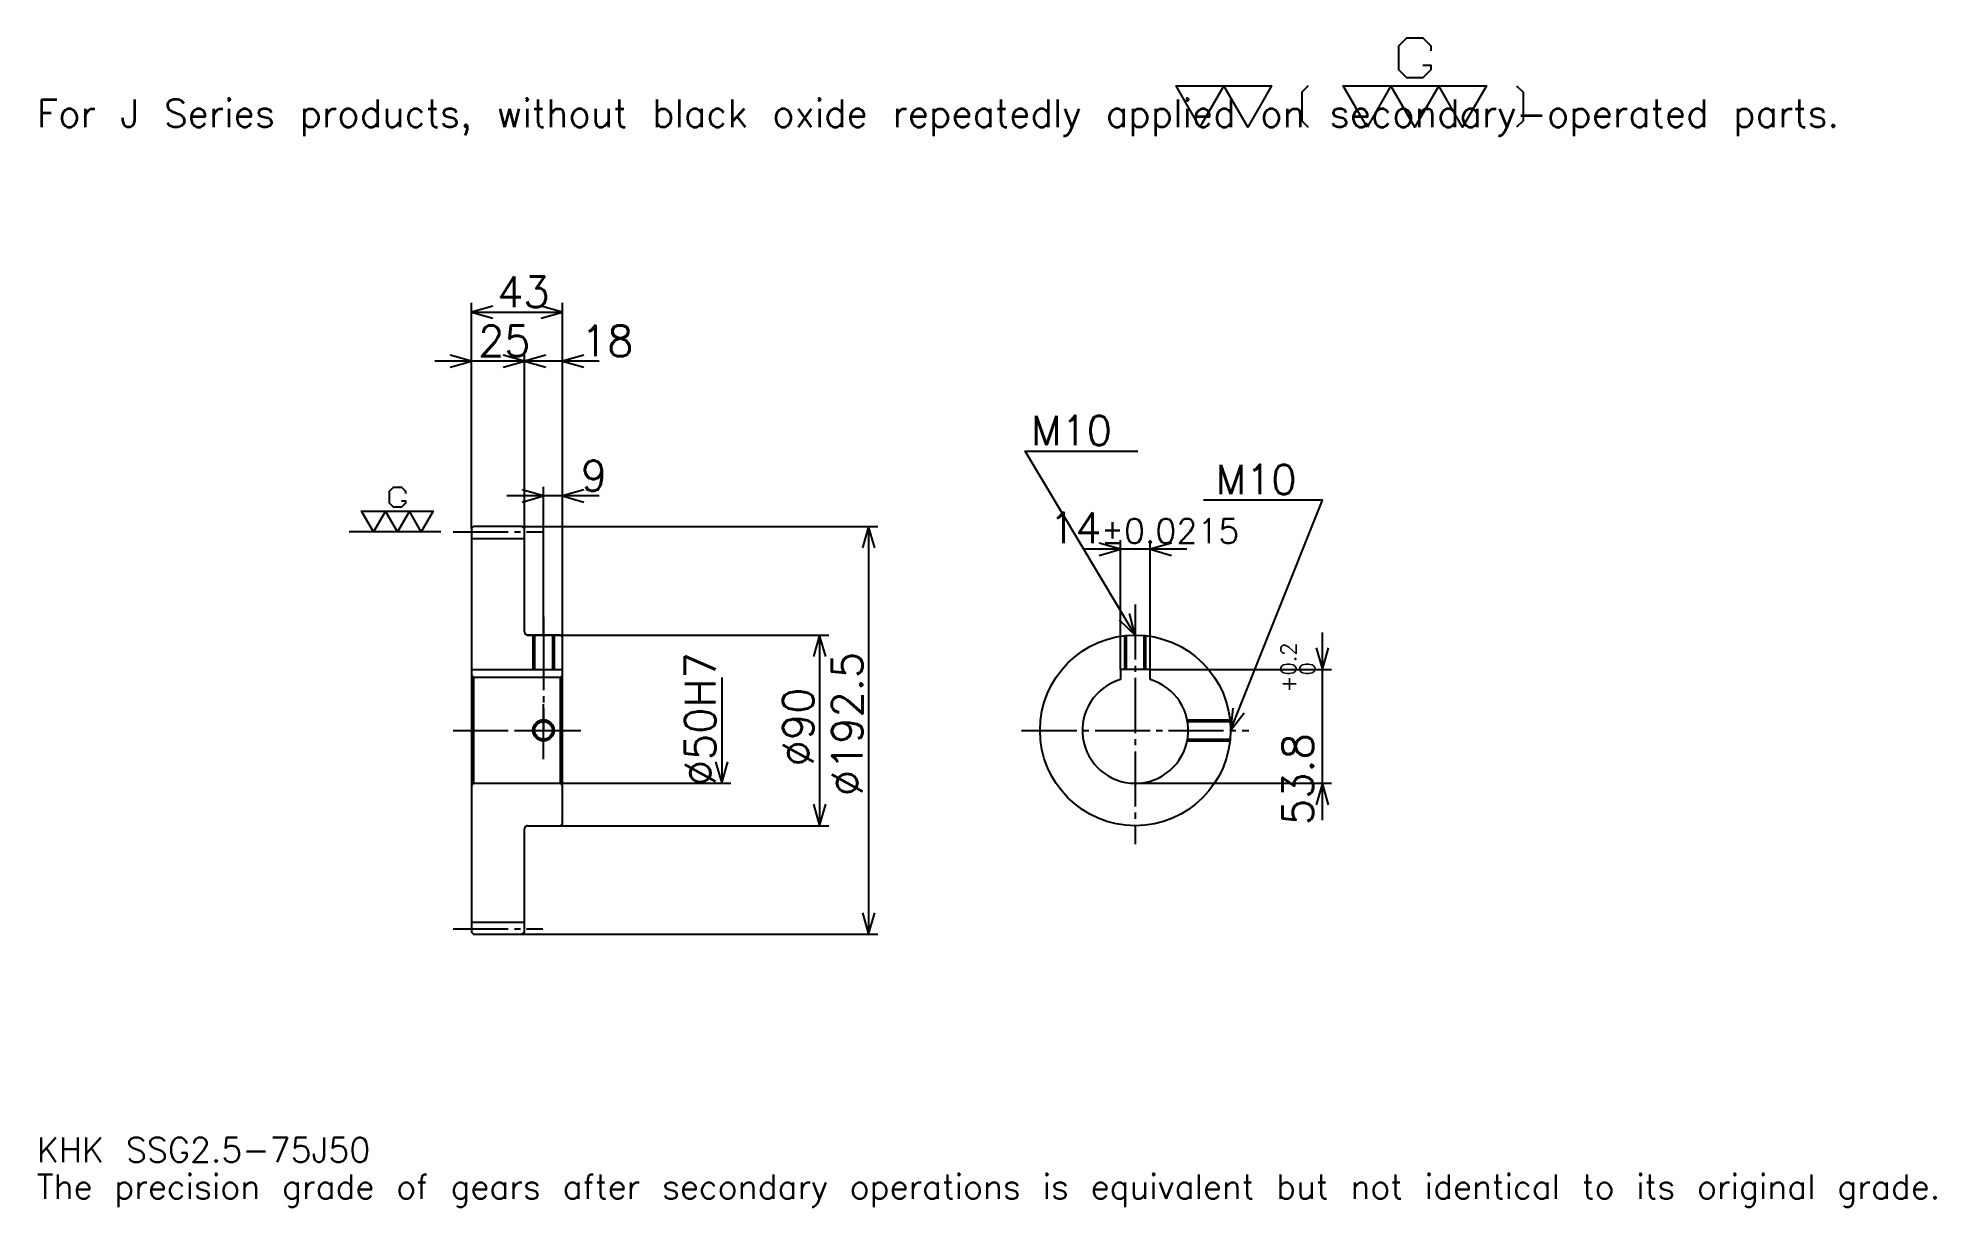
# Model space of a CAD drawing. Extents: x 29 to 926, y 11 to 563.
import ezdxf

# ---------------------------------------------------------------- set-up
doc = ezdxf.new("R2010")
doc.units = 0
doc.linetypes.add('DASHDOT', pattern=[34.695651, 26.021739, -2.891304, 2.891304, -2.891304])
doc.layers.get('0').update_dxf_attribs({"linetype": 'CONTINUOUS'})
doc.layers.add('DASHDOT', color=6, linetype='DASHDOT')
doc.styles.add('KANJI', font='TXT', dxfattribs={"bigfont": 'BIGFONT'})

msp = doc.modelspace()

# ---------------------------------------------------------------- linework, layer by layer
at = {"color": 5}
for p, q in [((234.195663, 331.891296), (234.195663, 437.423889)), ((234.195663, 433.086945), (277.195679, 433.086945)), ((277.195679, 331.891296), (277.195679, 437.423889)), ((259.195679, 331.891296), (259.195679, 414.293457)), ((276.543488, 409.956512), (216.847839, 409.956512)), ((294.543488, 409.956512), (241.847839, 409.956512)), ((268.195679, 331.891296), (268.195679, 350.684784)), ((294.543488, 346.347809), (250.847839, 346.347809)), ((234.195663, 330.891296), (234.195663, 331.891296)), ((258.195679, 331.891296), (277.195679, 331.891296)), ((259.195679, 330.891296), (259.195679, 331.891296)), ((268.195679, 280.641296), (268.195679, 331.891296)), ((268.195679, 280.641296), (268.195679, 331.891296)), ((277.195679, 331.891296), (426.097839, 331.891296)), ((277.195679, 279.641296), (277.195679, 331.891296)), ((421.760864, 331.891296), (421.760864, 139.391296)), ((540.717407, 264.441284), (540.717407, 325.456512)), ((554.717407, 264.441284), (554.717407, 325.456512)), ((572.065247, 321.119568), (523.369568, 321.119568)), ((260.695679, 280.641296), (277.195679, 280.641296)), ((277.195679, 280.641296), (402.967407, 280.641296)), ((398.630432, 280.641296), (398.630432, 190.641296)), ((636.086975, 193.293472), (636.086975, 281.789124)), ((352.369568, 260.641296), (352.369568, 210.641296)), ((554.717407, 264.441284), (640.423889, 264.441284)), ((277.195679, 210.641296), (356.706543, 210.641296)), ((547.717407, 210.641296), (640.423889, 210.641296)), ((260.695679, 190.641296), (277.195679, 190.641296)), ((277.195679, 190.641296), (402.967407, 190.641296)), ((258.195679, 139.391296), (277.195679, 139.391296)), ((277.195679, 139.391296), (426.097839, 139.391296))]:
    msp.add_line(p, q, dxfattribs=at)
at = {"color": 7}
msp.add_line((219.739136, 329.391296), (176.369568, 329.391296), dxfattribs=at)
at = {"color": 4}
for p, q in [((234.195663, 326.266296), (259.195679, 326.266296)), ((234.195663, 264.441284), (277.195679, 264.441284)), ((235.195663, 260.641296), (235.195663, 210.641296)), ((276.195679, 260.641296), (277.195679, 261.641296)), ((276.195679, 210.641296), (277.195679, 209.641296)), ((234.195663, 145.016296), (259.195679, 145.016296))]:
    msp.add_line(p, q, dxfattribs=at)
at = {"color": 7}
for points in [[(683.504333, 549.752563), (687.263062, 549.752563), (687.263062, 547.497375), (683.504333, 543.738647), (675.986938, 543.738647), (672.228271, 547.497375), (672.228271, 558.773438), (675.986938, 562.532166), (683.504333, 562.532166), (687.263062, 558.773438), (687.263062, 556.51825)], [(578.260864, 520.434753), (566.984802, 539.97998), (612.089111, 539.97998), (600.813049, 520.434753), (589.536926, 539.97998), (578.260864, 520.434753)], [(629.37915, 539.97998), (626.372192, 536.973022), (626.372192, 523.441711), (629.37915, 520.434753)], [(657.193481, 520.434753), (645.917358, 539.97998), (713.573914, 539.97998), (702.297852, 520.434753), (691.021729, 539.97998), (679.745667, 520.434753), (668.469543, 539.97998), (657.193481, 520.434753)], [(727.856934, 539.97998), (730.863892, 536.973022), (730.863892, 523.441711), (727.856934, 520.434753)], [(201.09024, 344.050201), (202.969574, 344.050201), (202.969574, 342.922607), (201.09024, 341.043243), (197.331543, 341.043243), (195.452179, 342.922607), (195.452179, 348.560638), (197.331543, 350.440002), (201.09024, 350.440002), (202.969574, 348.560638), (202.969574, 347.433044)], [(187.934799, 329.391296), (182.296753, 339.16391), (216.125015, 339.16391), (210.486969, 329.391296), (204.848923, 339.16391), (199.210876, 329.391296), (193.572845, 339.16391), (187.934799, 329.391296)]]:
    msp.add_lwpolyline(points, dxfattribs=at)
at = {"color": 5}
for points in [[(244.315231, 435.978271), (234.195663, 433.086945), (244.315231, 430.195618)], [(267.076111, 430.195618), (277.195679, 433.086945), (267.076111, 435.978271)], [(224.076096, 407.065186), (234.195663, 409.956512), (224.076096, 412.847839)], [(249.076096, 407.065186), (259.195679, 409.956512), (249.076096, 412.847839)], [(269.315216, 412.847839), (259.195679, 409.956512), (269.315216, 407.065186)], [(287.315216, 412.847839), (277.195679, 409.956512), (287.315216, 407.065186)], [(547.717407, 280.641296), (495.67395, 367.380432), (548.873962, 367.380432)], [(258.076111, 343.456512), (268.195679, 346.347809), (258.076111, 349.239136)], [(287.315216, 349.239136), (277.195679, 346.347809), (287.315216, 343.456512)], [(592.717407, 235.641296), (636.086975, 344.25), (579.995605, 344.25)], [(424.652191, 321.771729), (421.760864, 331.891296), (418.869568, 321.771729)], [(530.597839, 318.228271), (540.717407, 321.119568), (530.597839, 324.010864)], [(564.836975, 324.010864), (554.717407, 321.119568), (564.836975, 318.228271)], [(540.031677, 287.831177), (547.717407, 280.641296), (544.990173, 290.806305)], [(401.521759, 270.521729), (398.630432, 280.641296), (395.739136, 270.521729)], [(633.195679, 274.560852), (636.086975, 264.441284), (638.978271, 274.560852)], [(593.785034, 246.111511), (592.717407, 235.641296), (599.155334, 243.967056)], [(349.478271, 220.760864), (352.369568, 210.641296), (355.260864, 220.760864)], [(638.978271, 200.521729), (636.086975, 210.641296), (633.195679, 200.521729)], [(395.739136, 200.760864), (398.630432, 190.641296), (401.521759, 200.760864)], [(418.869568, 149.510864), (421.760864, 139.391296), (424.652191, 149.510864)]]:
    msp.add_lwpolyline(points, dxfattribs=at)
at = {"color": 4}
for points in [[(259.195679, 282.141296), (259.195679, 330.891296), (258.195679, 331.891296), (235.195663, 331.891296), (234.195663, 330.891296), (234.195663, 209.641296)], [(260.695679, 190.641296), (276.195679, 190.641296), (277.195679, 191.641296), (277.195679, 279.641296), (276.195679, 280.641296), (260.695679, 280.641296)], [(263.195679, 280.641296), (263.195679, 264.441284)], [(264.005676, 280.641296), (264.005676, 264.441284)], [(272.385651, 280.641296), (272.385651, 264.441284)], [(273.195679, 280.641296), (273.195679, 264.441284)], [(542.717407, 264.441284), (542.717407, 280.362671)], [(543.527405, 264.441284), (543.527405, 280.445801)], [(551.90741, 264.441284), (551.90741, 280.445801)], [(552.717407, 264.441284), (552.717407, 280.362671)], [(234.195663, 209.641296), (235.195663, 210.641296), (276.195679, 210.641296), (276.195679, 260.641296), (235.195663, 260.641296), (234.195663, 261.641296)], [(554.717407, 259.641296), (554.717407, 264.441284), (540.717407, 264.441284), (540.717407, 259.641296)], [(572.21228, 240.641296), (592.438782, 240.641296)], [(572.36377, 239.831299), (592.521912, 239.831299)], [(572.21228, 230.641296), (592.438782, 230.641296)], [(572.36377, 231.451294), (592.521912, 231.451294)], [(234.195663, 209.641296), (234.195663, 140.391296), (235.195663, 139.391296), (258.195679, 139.391296), (259.195679, 140.391296), (259.195679, 189.141296)]]:
    msp.add_lwpolyline(points, dxfattribs=at)
for centre, radius in [((547.717407, 235.641296), 45), ((268.195679, 235.641296), 4.19)]:
    msp.add_circle(centre, radius, dxfattribs=at)
at = {"color": 7}
msp.add_circle((268.195679, 235.641296), 5, dxfattribs=at)
at = {"color": 4}
for centre, radius, start, end in [((260.695679, 282.141296), 1.5, 180, 270), ((547.717407, 235.641296), 25, 106.260204555, 73.739795445), ((260.695679, 189.141296), 1.5, 90, 180)]:
    msp.add_arc(centre, radius, start, end, dxfattribs=at)
at = {"layer": 'DASHDOT', "color": 7}
for p, q in [((225.521744, 329.391296), (267.869568, 329.391296)), ((547.717407, 295.097809), (547.717407, 181.967377)), ((268.195679, 280.641296), (268.195679, 235.641296)), ((225.521744, 235.641296), (285.869568, 235.641296)), ((494.043518, 235.641296), (601.391296, 235.641296)), ((225.521744, 141.891296), (267.869568, 141.891296))]:
    msp.add_line(p, q, dxfattribs=at)
for points in [[(268.195679, 289.315216), (268.195679, 255.76738)], [(268.195679, 221.967377), (268.195679, 249.315216)], [(254.521759, 235.641296), (281.869568, 235.641296)]]:
    msp.add_lwpolyline(points, dxfattribs=at)

# ---------------------------------------------------------------- texts
at = {"color": 7, "style": 'KANJI'}
for s, height, p in [('For J Series products, without black oxide repeatedly applied on secondary-operated parts.', 13.01087, (28.913044, 520.434753)), ('43', 14.456522, (246.29892, 435.399994)), ('25', 14.456522, (237.29892, 412.269562)), ('18', 14.456522, (285.869568, 412.269562)), ('M10', 13.878261, (498.565247, 370.271729)), ('9', 14.456522, (285.869568, 348.660858)), ('M10', 13.878261, (585.778259, 347.141296)), ('14', 14.456522, (507.033875, 324.010864)), ('%%p0.0215', 11.565217, (531.463623, 324.010864)), ('KHK SSG2.5-75J50', 11.565217, (28.913044, 31.804348)), ('The precision grade of gears after secondary operations is equivalent but not identical to its original grade.', 11.565217, (28.913044, 14.456522))]:
    msp.add_text(s, height=height, dxfattribs=at).set_placement(p)
for s, height, p in [('%%c50H7', 14.456522, (349.478271, 209.258148)), ('%%c192.5', 14.456522, (418.869568, 204.559784)), ('0.2', 7.228261, (623.654358, 261.609772)), ('+', 7.228261, (623.654358, 253.51413)), ('0', 7.228261, (632.617371, 261.609772)), ('%%c90', 14.456522, (395.739136, 218.654877)), ('53.8', 14.456522, (631.75, 190.940567))]:
    msp.add_text(s, height=height, rotation=90, dxfattribs=at).set_placement(p)

doc.saveas('drawing.dxf')
